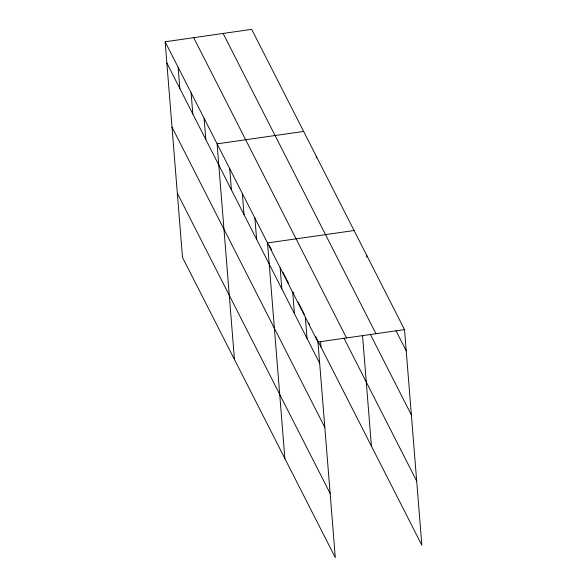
<?xml version="1.0" encoding="UTF-8"?>
<svg xmlns="http://www.w3.org/2000/svg" width="587" height="587" viewBox="0 0 587 587"><rect width="100%" height="100%" fill="white"/><g stroke="black" fill="none" stroke-linecap="round" stroke-linejoin="round"><path stroke-width="0.88" d="M165.145 41.772L317.956 342.03L335.309 557.65L182.491 257.392L165.145 41.772L251.691 29.35L404.509 329.608L421.855 545.228L315.725 336.689M303.648 131.437L217.102 143.859L234.448 359.479M354.078 230.522L267.525 242.945L284.878 458.564M317.956 342.03L404.509 329.608M396.049 330.848L406.219 350.828M223.133 33.452L375.944 333.709M370.302 334.274L411.377 414.98M193.703 37.671L346.521 337.936M343.901 338.039L416.697 481.076M269.448 245.77L271.48 249.754M282.846 272.089L288.525 283.25M292.994 292.025L293.801 293.617M298.269 302.393L304.36 314.361M308.821 323.129L309.635 324.728M166.847 62.985L319.666 363.243M172.013 127.137L324.824 427.402M177.333 193.233L330.143 493.498M366.684 255.294L366.831 257.062M362.553 335.815L371.432 446.142M316.261 156.208L316.4 157.976M320.561 341.634L321.001 347.056M305.35 317.259L307.06 338.472M292.744 292.487L294.447 313.7M280.138 267.716L281.841 288.929M254.919 218.173L256.629 239.386M242.314 193.402L244.023 214.615M229.708 168.63L231.417 189.843M204.107 118.339L205.817 139.552M191.12 92.812L192.83 114.032M178.132 67.292L179.842 88.505"/></g></svg>
